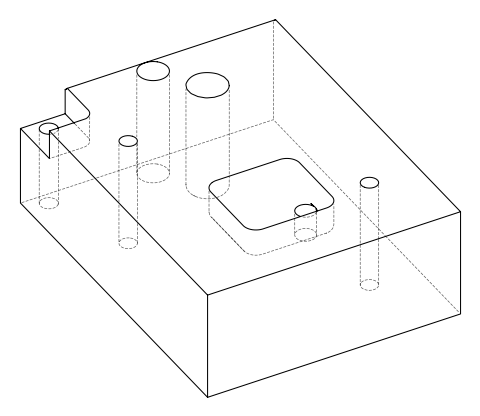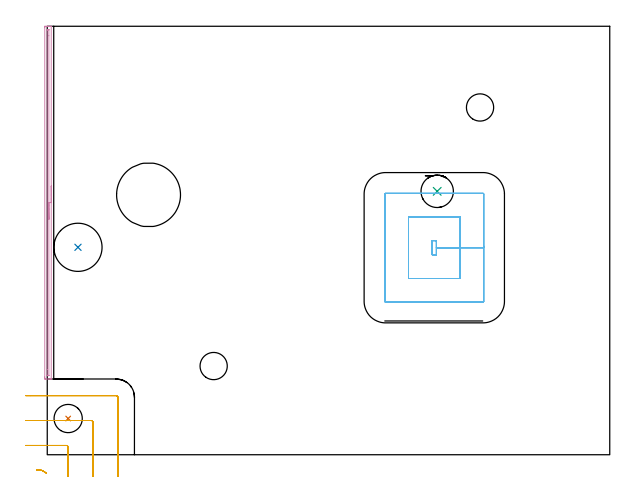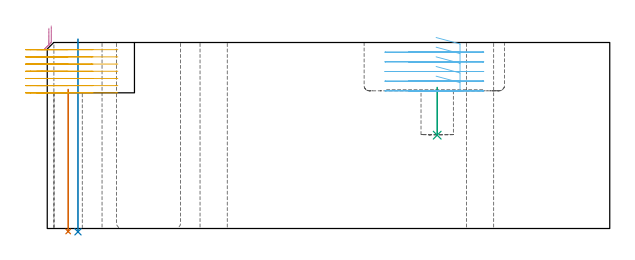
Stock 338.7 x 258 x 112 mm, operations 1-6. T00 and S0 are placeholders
(PLAN: 15 operations, 12 tool changes, 26.9 min)
(1 INDEXABLE_INSERT_DRILL_THROUGH_HOLE_FROM_SOLID | STEP1HOLE | NXT0302_005 | 0.35 min | 25386 mm3)
(2 INDEXABLE_INSERT_DRILL_THROUGH_HOLE_FROM_SOLID_1 | STEP1HOLE_1 | NXT0302_029 | 0.47 min | 73938 mm3)
(3 INDEXABLE_INSERT_DRILL_BLIND_HOLE_FROM_SOLID | STEP1POCKET | NXT0302_010 | 0.12 min | 16580 mm3)
(4 AREA_MILL | FG_CHAMFER_SURFACE | UGT0205_001 | 3.56 min | 1635 mm3)
(5 MILL_CORNER_NOTCH_RECTANGULAR | CORNER_NOTCH_RECTANGULAR | UGT0201_094 | Follow Part, ap 5, ae 75% | 3.8 min | 64875 mm3)
(6 MILL_RECTANGULAR_POCKET | POCKET_RECTANGULAR_STRAIGHT | NXT0201_007 | Follow Part, ap 6.25, ae 75% | 5.35 min | 208967 mm3)
(7 MILL_THROUGH_HOLE_FROM_SOLID_MATERIAL | STEP1HOLE_2 | NXT0201_007 | Circular | 10.99 min | 129930 mm3)
(8 SPOT_DRILL | STEP1HOLE_3 | NXT0321_9005460120000 | 0.03 min | 2 mm3)
(9 SPOT_DRILL_1 | STEP1HOLE_4 | NXT0321_9005460120000 | 0.03 min | 3 mm3)
(10 DRILL_BLIND_HOLE_INTO_CENTER | STEP1HOLE_3 | UGT0301_352 | 0.07 min | 1267 mm3)
(11 GUN_DRILL_THROUGH_HOLE | STEP1HOLE_3 | UGT0307_007 | 0.56 min | 7639 mm3)
(12 DRILL_TO_ENLARGE_THROUGH_HOLE | STEP1HOLE_3 | UGT0301_288 | 0.48 min | 14704 mm3)
(13 DRILL_BLIND_HOLE_INTO_CENTER_1 | STEP1HOLE_4 | UGT0301_352 | 0.07 min | 1264 mm3)
(14 GUN_DRILL_THROUGH_HOLE_1 | STEP1HOLE_4 | UGT0307_007 | 0.56 min | 7660 mm3)
(15 DRILL_TO_ENLARGE_THROUGH_HOLE_1 | STEP1HOLE_4 | UGT0301_288 | 0.48 min | 14693 mm3)
(TOOL NXT0302_005 | Index. Insert Drill 17mm [880-D1700L20-05] | D17 PA176 FL85 Z2)
(TOOL NXT0302_029 | Index. Insert Drill 29mm [880-D2900L32-05] | D29 PA176 FL145 Z2)
(TOOL NXT0302_010 | Index. Insert Drill 19.5mm [880-D1950L25-05] | D19.5 PA176 FL98 Z2)
(TOOL UGT0205_001 | Chamfer Mill 20 x 3 x 45 deg. | D20 FL50 Z2)
(TOOL UGT0201_094 | End mill 20 mm | D20 FL38 Z4)
(TOOL NXT0201_007 | ENDMILL 25mm [R216.25-25050GCK54P 1620] | D25 R3 FL54 Z5)
(TOOL NXT0321_9005460120000 | NC Spot Drill, 142deg, 12mm, Carbide, Uncoated | D12 PA142 FL30 Z2)
(TOOL UGT0301_352 | Twist Drill 10.75 mm | D10.75 PA118 FL84 Z2)
(TOOL UGT0307_007 | Gun Drill 10 mm | D10 PA130 FL24 Z1)
(TOOL UGT0301_288 | Twist Drill 16.4 mm | D16.4 PA118 FL125 Z2)
(OP 1 INDEXABLE_INSERT_DRILL_THROUGH_HOLE_FROM_SOLID)
G17 G21 G94 G90
T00 M6
G54
G17 G0 G90 X12.6 Y21.8 S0 M3
G43 Z122. H1
G94 G81 G98 Z-1.797 F250. R83.7
G80
M5
M2
(OP 2 INDEXABLE_INSERT_DRILL_THROUGH_HOLE_FROM_SOLID_1)
G17 G21 G94 G90
T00 M6
G54
G17 G0 G90 X18.5 Y124.9 S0 M3
G43 Z122. H1
G94 G81 G98 Z-2.006 F250. R114.
G80
M5
M2
(OP 3 INDEXABLE_INSERT_DRILL_BLIND_HOLE_FROM_SOLID)
G17 G21 G94 G90
T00 M6
G54
G17 G0 G90 X234.8 Y158.6 S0 M3
G43 Z122. H1
G94 G81 G98 Z56.2 F250. R84.9
G80
M5
M2
(OP 4 AREA_MILL)
G17 G21 G94 G90
T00 M6
G54
G17 G0 G90 X2.4 Y161.8 S1061 M3
G43 Z122. H0
G94 G1 Y161.762 Z121.128 F250.
Y161.648 Z120.263
Y161.459 Z119.412
Y161.197 Z118.58
Y160.863 Z117.774
Y160.46 Z117.
Y159.992 Z116.264
Y159.46 Z115.572
Y158.871 Z114.929
Y158.228 Z114.339
Y157.536 Z113.808
Y156.8 Z113.34
Y156.026 Z112.937
Y155.22 Z112.603
Y154.388 Z112.341
Y153.537 Z112.152
Y152.672 Z112.038
Y151.8 Z112.
Y45.739
X2.405 Y45.61 Z111.995
X2.35 Y45.607 Z111.941
X2.008 Y45.6 Z111.607
X1.469 Z111.068
X0.896 Z110.492
X-0.283 Z109.314
X-0.889 Z108.704
X-1.149 Y45.601 Z108.445
X-1.475 Y45.603 Z108.119
X-1.49 Y45.607 Z108.104
X-1.497 Y46.188 Z108.103
X-1.5 Y46.798 Z108.1
Y257.13
X-1.498 Y257.412 Z108.102
X-1.49 Y257.993 Z108.104
X-1.475 Y257.997 Z108.119
X-0.889 Y258. Z108.704
X-0.283 Z109.314
X0.004 Z109.6
X0.61 Z110.207
X0.896 Z110.492
X1.469 Z111.068
X2.009 Z111.608
X2.35 Y257.993 Z111.941
X2.397 Y257.99 Z111.988
X2.4 Y257.857 Z112.
Y151.8
X0.986 Z110.586
X0.985 Y47.882 Z110.585
X0.984 Y47.793 Z110.584
X0.979 Y47.623 Z110.579
X0.896 Y47.61 Z110.496
X0.374 Y47.601 Z109.974
X0.004 Y47.602 Z109.604
X-0.049 Y47.605 Z109.551
X-0.075 Y47.609 Z109.525
X-0.08 Y47.704 Z109.52
X-0.085 Y47.882 Z109.515
X-0.086 Y51.303 Z109.514
Y255.718
X-0.084 Y255.808 Z109.516
X-0.079 Y255.977 Z109.521
X0.004 Y255.99 Z109.604
X0.526 Y255.999 Z110.126
X0.896 Y255.998 Z110.496
X0.949 Y255.995 Z110.549
X0.975 Y255.991 Z110.575
X0.98 Y255.896 Z110.58
X0.985 Y255.718 Z110.585
X0.986 Y252.298 Z110.586
Y151.8
Y150.928 Z110.624
Y150.064 Z110.738
Y149.212 Z110.926
Y148.38 Z111.189
Y147.574 Z111.523
Y146.8 Z111.925
Y146.064 Z112.394
Y145.372 Z112.925
Y144.729 Z113.515
Y144.14 Z114.158
Y143.609 Z114.85
Y143.14 Z115.586
Y142.737 Z116.359
Y142.403 Z117.165
Y142.141 Z117.997
Y141.952 Z118.849
Y141.838 Z119.714
Y141.8 Z120.586
G0 Z122.
M5
M2
(OP 5 MILL_CORNER_NOTCH_RECTANGULAR)
G17 G21 G94 G90
T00 M6
G54
G17 G0 G90 X-0.417 Y-11.11 S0 M3
G43 Z122. H0
Z107.671
G94 G1 X-2.977 Y-9.547 F250.
G3 X-3.398 Y-9.405 R1.
G1 X-6.383 Y-9.104
G0 Z122.
X12.5 Y-13.
Z107.671
G1 Y-10.
Y4.605 F500.
G3 X11.505 Y5.6 R1.
G1 X-10.
X-13. F250.
G0 Z122.
X27.5 Y-13.
Z107.671
G1 Y-10.
Y19.604 F500.
G3 X26.504 Y20.6 R1.
G1 X-10.
X-13. F250.
G0 Z122.
X42.5 Y-13.
Z107.671
G1 Y-10.
Y34.604 F500.
G3 X41.504 Y35.6 R1.
G1 X-10.
X-13. F250.
G0 Z122.
X-0.417 Y-11.11
Z103.343
G1 X-2.977 Y-9.547
G3 X-3.398 Y-9.405 R1.
G1 X-6.383 Y-9.104
G0 Z122.
X12.5 Y-13.
Z103.343
G1 Y-10.
Y4.605 F500.
G3 X11.505 Y5.6 R1.
G1 X-10.
X-13. F250.
G0 Z122.
X27.5 Y-13.
Z103.343
G1 Y-10.
Y19.604 F500.
G3 X26.504 Y20.6 R1.
G1 X-10.
X-13. F250.
G0 Z122.
X42.5 Y-13.
Z103.343
G1 Y-10.
Y34.604 F500.
G3 X41.504 Y35.6 R1.
G1 X-10.
X-13. F250.
G0 Z122.
X-0.417 Y-11.11
Z99.014
G1 X-2.977 Y-9.547
G3 X-3.398 Y-9.405 R1.
G1 X-6.383 Y-9.104
G0 Z122.
X12.5 Y-13.
Z99.014
G1 Y-10.
Y4.605 F500.
G3 X11.505 Y5.6 R1.
G1 X-10.
X-13. F250.
G0 Z122.
X27.5 Y-13.
Z99.014
G1 Y-10.
Y19.604 F500.
G3 X26.504 Y20.6 R1.
G1 X-10.
X-13. F250.
G0 Z122.
X42.5 Y-13.
Z99.014
G1 Y-10.
Y34.604 F500.
G3 X41.504 Y35.6 R1.
G1 X-10.
X-13. F250.
G0 Z122.
X-0.417 Y-11.11
Z94.686
G1 X-2.977 Y-9.547
G3 X-3.398 Y-9.405 R1.
G1 X-6.383 Y-9.104
G0 Z122.
X12.5 Y-13.
Z94.686
G1 Y-10.
Y4.605 F500.
G3 X11.505 Y5.6 R1.
G1 X-10.
X-13. F250.
G0 Z122.
X27.5 Y-13.
Z94.686
G1 Y-10.
Y19.604 F500.
G3 X26.504 Y20.6 R1.
G1 X-10.
X-13. F250.
G0 Z122.
X42.5 Y-13.
Z94.686
G1 Y-10.
Y34.604 F500.
G3 X41.504 Y35.6 R1.
G1 X-10.
X-13. F250.
G0 Z122.
X-0.417 Y-11.11
Z90.357
G1 X-2.977 Y-9.547
G3 X-3.398 Y-9.405 R1.
G1 X-6.383 Y-9.104
G0 Z122.
X12.5 Y-13.
Z90.357
G1 Y-10.
Y4.605 F500.
G3 X11.505 Y5.6 R1.
G1 X-10.
X-13. F250.
G0 Z122.
X27.5 Y-13.
Z90.357
G1 Y-10.
Y19.604 F500.
G3 X26.504 Y20.6 R1.
G1 X-10.
X-13. F250.
G0 Z122.
X42.5 Y-13.
Z90.357
G1 Y-10.
Y34.604 F500.
G3 X41.504 Y35.6 R1.
G1 X-10.
X-13. F250.
G0 Z122.
X-0.417 Y-11.11
Z86.029
G1 X-2.977 Y-9.547
G3 X-3.398 Y-9.405 R1.
G1 X-6.383 Y-9.104
G0 Z122.
X12.5 Y-13.
Z86.029
G1 Y-10.
Y4.605 F500.
G3 X11.505 Y5.6 R1.
G1 X-10.
X-13. F250.
G0 Z122.
X27.5 Y-13.
Z86.029
G1 Y-10.
Y19.604 F500.
G3 X26.504 Y20.6 R1.
G1 X-10.
X-13. F250.
G0 Z122.
X42.5 Y-13.
Z86.029
G1 Y-10.
Y34.604 F500.
G3 X41.504 Y35.6 R1.
G1 X-10.
X-13. F250.
G0 Z122.
X-0.417 Y-11.11
Z81.7
G1 X-2.977 Y-9.547
G3 X-3.398 Y-9.405 R1.
G1 X-6.383 Y-9.104
G0 Z122.
X12.5 Y-13.
Z81.7
G1 Y-10.
Y4.605 F500.
G3 X11.505 Y5.6 R1.
G1 X-10.
X-13. F250.
G0 Z122.
X27.5 Y-13.
Z81.7
G1 Y-10.
Y19.604 F500.
G3 X26.504 Y20.6 R1.
G1 X-10.
X-13. F250.
G0 Z122.
X42.5 Y-13.
Z81.7
G1 Y-10.
Y34.604 F500.
G3 X41.504 Y35.6 R1.
G1 X-10.
X-13. F250.
G0 Z122.
M5
M2
(OP 6 MILL_RECTANGULAR_POCKET)
G17 G21 G94 G90
T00 M6
G54
G17 G0 G90 X234.133 Y106.15 S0 M3
G43 Z122. H1
Z115.
G94 G1 X248.55 Z111.137 F250.
Y124.65 Z106.18
X234.3
Y128.9 F500.
X231.8
Y120.4
X234.3
Y124.65
X248.55
Y143.15
X217.55
Y106.15
X248.55
Y124.65
X262.8
Y157.
G3 X262.4 Y157.4 R0.4
G1 X203.7
G3 X203.3 Y157. R0.4
G1 Y92.3
G3 X203.7 Y91.9 R0.4
G1 X262.4
G3 X262.8 Y92.3 R0.4
G1 Y124.65
Y125.65
G0 X234.133 Y106.15 Z109.18
G1 X248.55 Z105.317 F250.
Y124.65 Z100.36
X234.3
Y128.9 F500.
X231.8
Y120.4
X234.3
Y124.65
X248.55
Y143.15
X217.55
Y106.15
X248.55
Y124.65
X262.8
Y157.
G3 X262.4 Y157.4 R0.4
G1 X203.7
G3 X203.3 Y157. R0.4
G1 Y92.3
G3 X203.7 Y91.9 R0.4
G1 X262.4
G3 X262.8 Y92.3 R0.4
G1 Y124.65
Y125.65
G0 X234.133 Y106.15 Z103.36
G1 X248.55 Z99.497 F250.
Y124.65 Z94.54
X234.3
Y128.9 F500.
X231.8
Y120.4
X234.3
Y124.65
X248.55
Y143.15
X217.55
Y106.15
X248.55
Y124.65
X262.8
Y157.
G3 X262.4 Y157.4 R0.4
G1 X203.7
G3 X203.3 Y157. R0.4
G1 Y92.3
G3 X203.7 Y91.9 R0.4
G1 X262.4
G3 X262.8 Y92.3 R0.4
G1 Y124.65
Y125.65
G0 X234.133 Y106.15 Z97.54
G1 X248.55 Z93.677 F250.
Y124.65 Z88.72
X234.3
Y128.9 F500.
X231.8
Y120.4
X234.3
Y124.65
X248.55
Y143.15
X217.55
Y106.15
X248.55
Y124.65
X262.8
Y157.
G3 X262.4 Y157.4 R0.4
G1 X203.7
G3 X203.3 Y157. R0.4
G1 Y92.3
G3 X203.7 Y91.9 R0.4
G1 X262.4
G3 X262.8 Y92.3 R0.4
G1 Y124.65
Y125.65
G0 X234.133 Y106.15 Z91.72
G1 X248.55 Z87.857 F250.
Y124.65 Z82.9
X234.3
Y128.9 F500.
X231.8
Y120.4
X234.3
Y124.65
X248.55
Y143.15
X217.55
Y106.15
X248.55
Y124.65
X262.8
Y157.
G3 X262.4 Y157.4 R0.4
G1 X203.7
G3 X203.3 Y157. R0.4
G1 Y92.3
G3 X203.7 Y91.9 R0.4
G1 X262.4
G3 X262.8 Y92.3 R0.4
G1 Y124.65
Y125.65
G0 Z122.
M5
M2
